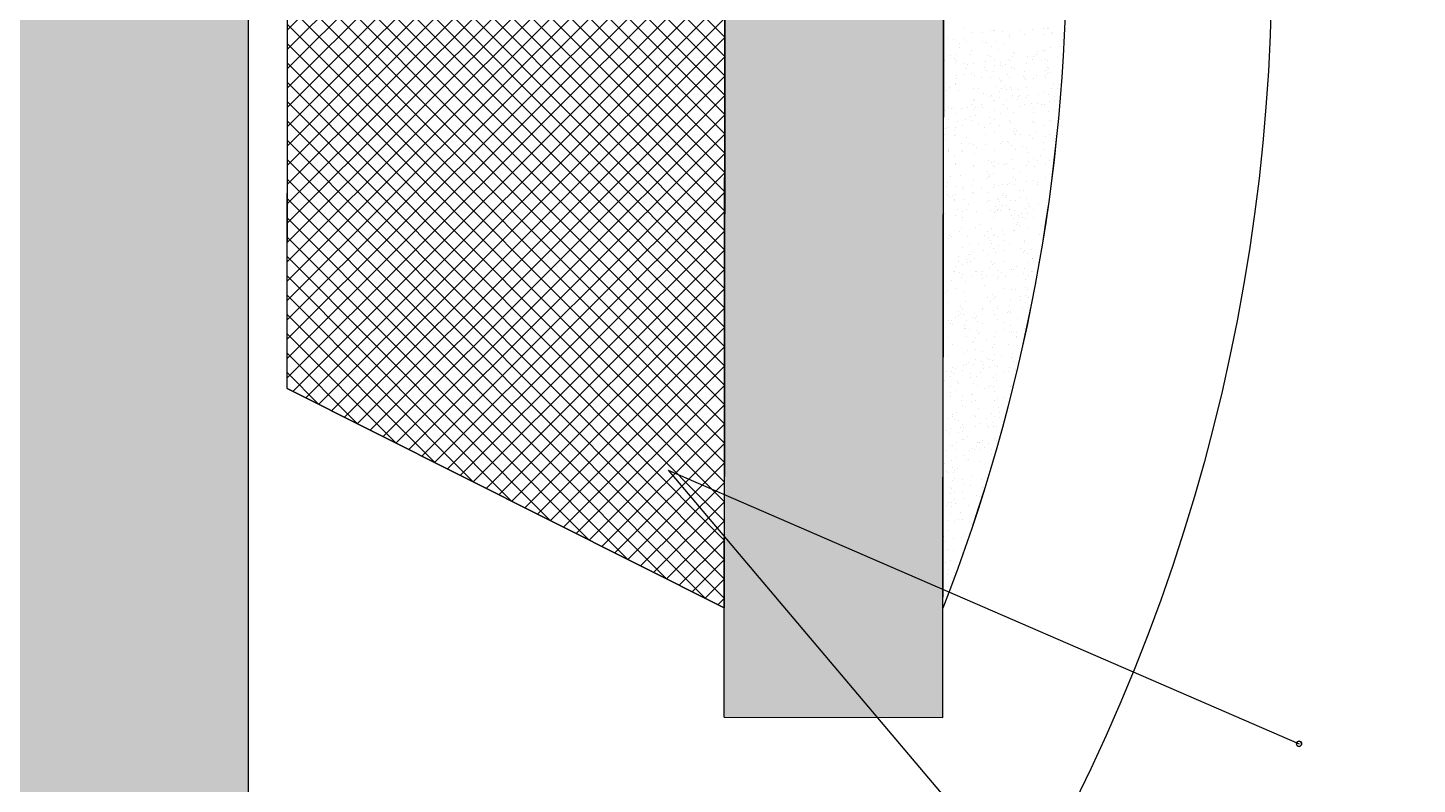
# Model space of a CAD drawing. Extents: x 22 to 319, y 2 to 547.
# Drawn here: x 168.12 to 192.24, y 388.86 to 401.98 of the extents above; entities that cross this region are included whole.
import ezdxf

# ---------------------------------------------------------------- set-up
doc = ezdxf.new("R2010")
doc.units = 0
doc.header["$MEASUREMENT"] = 0
doc.layers.get('0').update_dxf_attribs({"linetype": 'CONTINUOUS'})
doc.layers.add('FURN', color=138, linetype='CONTINUOUS')
doc.layers.add('FURNTIURE', color=7, linetype='CONTINUOUS')

# ---------------------------------------------------------------- blocks, each defined once
blk = doc.blocks.new("50'X96'-G59")
at = {"layer": 'FURNTIURE', "color": 7, "linetype": 'CONTINUOUS'}
for p, q in [((1345.785, 894.474), (1333.785, 882.474)), ((1345.973, 882.475), (1333.973, 894.474)), ((1334.315, 882.474), (1346.315, 894.474)), ((1334.504, 894.474), (1346.503, 882.475)), ((1346.846, 894.474), (1334.845, 882.474)), ((1347.033, 882.475), (1335.034, 894.474)), ((1335.376, 882.474), (1347.376, 894.474)), ((1335.564, 894.474), (1347.564, 882.475)), ((1347.906, 894.474), (1335.906, 882.474)), ((1348.094, 882.475), (1336.095, 894.474)), ((1336.436, 882.474), (1348.437, 894.474)), ((1336.625, 894.474), (1348.624, 882.475)), ((1348.967, 894.474), (1336.967, 882.474)), ((1349.155, 882.475), (1337.155, 894.474)), ((1337.497, 882.474), (1349.497, 894.474)), ((1337.686, 894.474), (1349.685, 882.475)), ((1350.028, 894.474), (1338.027, 882.474)), ((1350.215, 882.475), (1338.216, 894.474)), ((1338.558, 882.474), (1350.558, 894.474)), ((1338.746, 894.474), (1350.746, 882.475)), ((1351.088, 894.474), (1339.088, 882.474)), ((1351.276, 882.475), (1339.277, 894.474)), ((1339.618, 882.474), (1351.619, 894.474)), ((1339.807, 894.474), (1351.806, 882.475)), ((1352.149, 894.474), (1340.149, 882.474)), ((1352.337, 882.475), (1340.337, 894.474)), ((1340.679, 882.474), (1352.679, 894.474)), ((1340.868, 894.474), (1352.867, 882.475)), ((1353.21, 894.474), (1341.209, 882.474)), ((1353.397, 882.475), (1341.398, 894.474)), ((1341.74, 882.474), (1353.74, 894.474)), ((1341.928, 894.474), (1353.928, 882.475)), ((1354.27, 894.474), (1342.27, 882.474)), ((1354.458, 882.475), (1342.459, 894.474)), ((1342.8, 882.474), (1354.801, 894.474)), ((1342.989, 894.474), (1354.988, 882.475)), ((1355.331, 894.474), (1343.331, 882.474)), ((1355.519, 882.475), (1343.519, 894.474)), ((1343.861, 882.474), (1355.701, 894.314)), ((1344.05, 894.474), (1356.049, 882.475)), ((1356.579, 882.475), (1344.58, 894.474)), ((1345.11, 894.474), (1357.11, 882.475)), ((1357.64, 882.475), (1345.641, 894.474)), ((1346.171, 894.474), (1358.17, 882.475)), ((1358.701, 882.475), (1346.701, 894.474)), ((1347.232, 894.474), (1359.231, 882.475)), ((1359.761, 882.475), (1347.762, 894.474)), ((1348.292, 894.474), (1360.292, 882.475)), ((1360.822, 882.475), (1348.823, 894.474)), ((1349.353, 894.474), (1361.352, 882.475)), ((1361.361, 882.997), (1349.883, 894.474)), ((1350.414, 894.474), (1360.83, 884.057)), ((1360.3, 885.118), (1350.944, 894.474)), ((1351.474, 894.474), (1359.77, 886.179)), ((1359.239, 887.239), (1352.005, 894.474)), ((1352.535, 894.474), (1358.709, 888.3)), ((1358.178, 889.362), (1353.065, 894.474)), ((1353.596, 894.474), (1357.647, 890.422)), ((1357.117, 891.483), (1354.126, 894.474)), ((1354.656, 894.474), (1356.587, 892.544)), ((1356.056, 893.604), (1355.187, 894.474)), ((1355.878, 893.961), (1344.391, 882.474)), ((1344.922, 882.474), (1356.054, 893.606)), ((1356.231, 893.253), (1345.452, 882.474)), ((1345.982, 882.474), (1356.408, 892.9)), ((1356.585, 892.546), (1346.513, 882.474)), ((1347.043, 882.474), (1356.762, 892.193)), ((1356.939, 891.839), (1347.573, 882.474)), ((1348.104, 882.474), (1357.115, 891.485)), ((1357.292, 891.132), (1348.634, 882.474)), ((1349.164, 882.474), (1357.469, 890.779)), ((1357.645, 890.424), (1349.695, 882.474)), ((1350.225, 882.474), (1357.822, 890.071)), ((1357.999, 889.718), (1350.755, 882.474)), ((1351.285, 882.474), (1358.176, 889.364)), ((1358.353, 889.011), (1351.816, 882.474)), ((1352.346, 882.474), (1358.53, 888.657)), ((1358.706, 888.303), (1352.876, 882.474)), ((1353.407, 882.474), (1358.883, 887.95)), ((1359.06, 887.597), (1353.937, 882.474)), ((1354.467, 882.474), (1359.236, 887.242)), ((1359.413, 886.889), (1354.998, 882.474)), ((1355.528, 882.474), (1359.59, 886.536)), ((1359.767, 886.182), (1356.058, 882.474)), ((1356.589, 882.474), (1359.944, 885.829)), ((1360.121, 885.475), (1357.119, 882.474)), ((1357.649, 882.474), (1360.297, 885.121)), ((1360.474, 884.768), (1358.18, 882.474)), ((1358.71, 882.474), (1360.651, 884.415)), ((1360.827, 884.061), (1359.24, 882.474)), ((1359.771, 882.474), (1361.004, 883.707)), ((1361.181, 883.354), (1360.301, 882.474)), ((1360.831, 882.474), (1361.358, 883)), ((1361.535, 882.647), (1361.362, 882.474))]:
    blk.add_line(p, q, dxfattribs=at)
blk = doc.blocks.new("50'X96'-G60")
at = {"layer": 'FURNTIURE', "color": 3, "linetype": 'CONTINUOUS'}
for p, q in [((1346.457, 876.471), (1346.457, 876.471)), ((1347.98, 876.426), (1347.98, 876.426)), ((1348.209, 876.345), (1348.209, 876.345)), ((1348.442, 876.336), (1348.442, 876.336)), ((1348.628, 876.452), (1348.628, 876.452)), ((1349.104, 876.326), (1349.104, 876.326)), ((1349.952, 876.374), (1349.952, 876.374)), ((1350.289, 876.374), (1350.289, 876.374)), ((1350.798, 876.433), (1350.798, 876.433)), ((1352.968, 876.413), (1352.968, 876.413)), ((1353.724, 876.333), (1353.724, 876.333)), ((1353.978, 876.466), (1353.978, 876.466)), ((1355.139, 876.393), (1355.139, 876.393)), ((1357.309, 876.374), (1357.309, 876.374)), ((1359.479, 876.355), (1359.479, 876.355)), ((1359.787, 876.409), (1359.787, 876.409)), ((1359.839, 876.457), (1359.839, 876.457)), ((1360.697, 876.359), (1360.697, 876.359)), ((1361.021, 876.324), (1361.021, 876.324)), ((1345.74, 875.94), (1345.74, 875.94)), ((1345.988, 875.926), (1345.988, 875.926)), ((1346.032, 876.191), (1346.032, 876.191)), ((1346.452, 876.138), (1346.452, 876.138)), ((1346.7, 875.94), (1346.7, 875.94)), ((1347.004, 876.132), (1347.004, 876.132)), ((1347.422, 876.059), (1347.422, 876.059)), ((1348.38, 875.94), (1348.38, 875.94)), ((1348.435, 876.156), (1348.435, 876.156)), ((1348.629, 876.156), (1348.629, 876.156)), ((1349.1, 875.94), (1349.1, 875.94)), ((1349.238, 876.173), (1349.238, 876.173)), ((1349.778, 876.291), (1349.778, 876.291)), ((1350.06, 875.94), (1350.06, 875.94)), ((1350.416, 876.174), (1350.416, 876.174)), ((1350.748, 875.961), (1350.748, 875.961)), ((1351.74, 875.94), (1351.74, 875.94)), ((1351.968, 876.066), (1351.968, 876.066)), ((1352.21, 875.94), (1352.21, 875.94)), ((1352.398, 876.193), (1352.398, 876.193)), ((1352.46, 875.94), (1352.46, 875.94)), ((1352.564, 875.973), (1352.564, 875.973)), ((1352.626, 876.239), (1352.626, 876.239)), ((1353.42, 875.94), (1353.42, 875.94)), ((1353.492, 876.057), (1353.492, 876.057)), ((1353.541, 876), (1353.541, 876)), ((1353.599, 876.058), (1353.599, 876.058)), ((1353.804, 876.285), (1353.804, 876.285)), ((1354.38, 876.211), (1354.38, 876.211)), ((1355.1, 875.94), (1355.1, 875.94)), ((1355.188, 876.204), (1355.188, 876.204)), ((1355.264, 876.265), (1355.264, 876.265)), ((1355.404, 876.083), (1355.404, 876.083)), ((1355.47, 876.051), (1355.47, 876.051)), ((1355.55, 876.27), (1355.55, 876.27)), ((1355.709, 876.273), (1355.709, 876.273)), ((1355.82, 875.94), (1355.82, 875.94)), ((1356.363, 876.23), (1356.363, 876.23)), ((1356.468, 876.049), (1356.468, 876.049)), ((1356.67, 876.008), (1356.67, 876.008)), ((1356.7, 876.276), (1356.7, 876.276)), ((1356.78, 875.94), (1356.78, 875.94)), ((1356.808, 876.059), (1356.808, 876.059)), ((1356.842, 876.286), (1356.842, 876.286)), ((1357.165, 876.22), (1357.165, 876.22)), ((1357.913, 876.192), (1357.913, 876.192)), ((1358.08, 876.162), (1358.08, 876.162)), ((1358.196, 875.926), (1358.196, 875.926)), ((1358.327, 876.265), (1358.327, 876.265)), ((1358.344, 876.247), (1358.344, 876.247)), ((1358.46, 875.94), (1358.46, 875.94)), ((1358.836, 876.24), (1358.836, 876.24)), ((1359.18, 875.94), (1359.18, 875.94)), ((1360.039, 876.197), (1360.039, 876.197)), ((1360.14, 875.94), (1360.14, 875.94)), ((1360.326, 876.266), (1360.326, 876.266)), ((1346.722, 875.816), (1346.722, 875.816)), ((1346.996, 875.903), (1346.996, 875.903)), ((1347.014, 875.619), (1347.014, 875.619)), ((1347.686, 875.661), (1347.686, 875.661)), ((1347.692, 875.637), (1347.692, 875.637)), ((1348.705, 875.835), (1348.705, 875.835)), ((1348.868, 875.762), (1348.868, 875.762)), ((1348.914, 875.644), (1348.914, 875.644)), ((1349, 875.558), (1349, 875.558)), ((1349.154, 875.616), (1349.154, 875.616)), ((1349.486, 875.661), (1349.486, 875.661)), ((1349.52, 875.64), (1349.52, 875.64)), ((1349.855, 875.642), (1349.855, 875.642)), ((1350.252, 875.652), (1350.252, 875.652)), ((1350.54, 875.783), (1350.54, 875.783)), ((1350.686, 875.852), (1350.686, 875.852)), ((1351.615, 875.769), (1351.615, 875.769)), ((1351.915, 875.777), (1351.915, 875.777)), ((1352.026, 875.622), (1352.026, 875.622)), ((1352.53, 875.676), (1352.53, 875.676)), ((1352.668, 875.871), (1352.668, 875.871)), ((1353.214, 875.858), (1353.214, 875.858)), ((1353.554, 875.609), (1353.554, 875.609)), ((1353.872, 875.883), (1353.872, 875.883)), ((1353.966, 875.879), (1353.966, 875.879)), ((1353.975, 875.763), (1353.975, 875.763)), ((1354.159, 875.84), (1354.159, 875.84)), ((1354.196, 875.603), (1354.196, 875.603)), ((1354.337, 875.66), (1354.337, 875.66)), ((1354.516, 875.593), (1354.516, 875.593)), ((1354.65, 875.889), (1354.65, 875.889)), ((1355.96, 875.689), (1355.96, 875.689)), ((1356.082, 875.869), (1356.082, 875.869)), ((1356.35, 875.614), (1356.35, 875.614)), ((1356.367, 875.583), (1356.367, 875.583)), ((1356.633, 875.908), (1356.633, 875.908)), ((1356.923, 875.796), (1356.923, 875.796)), ((1357.309, 875.753), (1357.309, 875.753)), ((1357.558, 875.781), (1357.558, 875.781)), ((1357.561, 875.82), (1357.561, 875.82)), ((1357.992, 875.687), (1357.992, 875.687)), ((1358.537, 875.564), (1358.537, 875.564)), ((1358.614, 875.925), (1358.614, 875.925)), ((1359.236, 875.742), (1359.236, 875.742)), ((1359.295, 875.692), (1359.295, 875.692)), ((1346.099, 875.291), (1346.099, 875.291)), ((1346.782, 875.343), (1346.782, 875.343)), ((1346.882, 875.296), (1346.882, 875.296)), ((1347.063, 875.177), (1347.063, 875.177)), ((1347.361, 875.504), (1347.361, 875.504)), ((1347.511, 875.37), (1347.511, 875.37)), ((1349.655, 875.269), (1349.655, 875.269)), ((1350.214, 875.241), (1350.214, 875.241)), ((1350.437, 875.208), (1350.437, 875.208)), ((1351.093, 875.472), (1351.093, 875.472)), ((1351.531, 875.19), (1351.531, 875.19)), ((1351.64, 875.519), (1351.64, 875.519)), ((1351.913, 875.258), (1351.913, 875.258)), ((1352.271, 875.197), (1352.271, 875.197)), ((1352.771, 875.348), (1352.771, 875.348)), ((1353.807, 875.396), (1353.807, 875.396)), ((1354.102, 875.52), (1354.102, 875.52)), ((1354.289, 875.279), (1354.289, 875.279)), ((1354.936, 875.363), (1354.936, 875.363)), ((1355.013, 875.209), (1355.013, 875.209)), ((1356.612, 875.259), (1356.612, 875.259)), ((1356.654, 875.223), (1356.654, 875.223)), ((1357.077, 875.477), (1357.077, 875.477)), ((1358.092, 875.426), (1358.092, 875.426)), ((1358.285, 875.361), (1358.285, 875.361)), ((1346.217, 875.158), (1346.217, 875.158)), ((1346.307, 874.956), (1346.307, 874.956)), ((1346.657, 874.906), (1346.657, 874.906)), ((1346.78, 874.862), (1346.78, 874.862)), ((1347.321, 874.808), (1347.321, 874.808)), ((1347.455, 874.943), (1347.455, 874.943)), ((1347.701, 875.113), (1347.701, 875.113)), ((1347.712, 875.063), (1347.712, 875.063)), ((1348.218, 875.065), (1348.218, 875.065)), ((1348.835, 874.865), (1348.835, 874.865)), ((1349.073, 875.07), (1349.073, 875.07)), ((1349.437, 874.961), (1349.437, 874.961)), ((1350.291, 874.848), (1350.291, 874.848)), ((1350.46, 874.937), (1350.46, 874.937)), ((1350.6, 875.038), (1350.6, 875.038)), ((1350.686, 874.955), (1350.686, 874.955)), ((1350.69, 874.996), (1350.69, 874.996)), ((1350.705, 874.921), (1350.705, 874.921)), ((1351.263, 874.845), (1351.263, 874.845)), ((1351.382, 874.819), (1351.382, 874.819)), ((1351.419, 874.979), (1351.419, 874.979)), ((1351.881, 875.038), (1351.881, 875.038)), ((1352.199, 875.116), (1352.199, 875.116)), ((1352.356, 874.976), (1352.356, 874.976)), ((1352.586, 874.977), (1352.586, 874.977)), ((1353.132, 875.104), (1353.132, 875.104)), ((1353.401, 874.997), (1353.401, 874.997)), ((1353.448, 875.102), (1353.448, 875.102)), ((1353.779, 874.816), (1353.779, 874.816)), ((1354.47, 875.112), (1354.47, 875.112)), ((1355.146, 874.784), (1355.146, 874.784)), ((1355.216, 875.019), (1355.216, 875.019)), ((1355.383, 875.016), (1355.383, 875.016)), ((1355.69, 875.076), (1355.69, 875.076)), ((1355.86, 874.98), (1355.86, 874.98)), ((1356.275, 875.144), (1356.275, 875.144)), ((1357.262, 875.145), (1357.262, 875.145)), ((1345.906, 874.664), (1345.906, 874.664)), ((1346.376, 874.562), (1346.376, 874.562)), ((1346.576, 874.697), (1346.576, 874.697)), ((1346.61, 874.649), (1346.61, 874.649)), ((1346.984, 874.71), (1346.984, 874.71)), ((1347.074, 874.663), (1347.074, 874.663)), ((1347.33, 874.649), (1347.33, 874.649)), ((1347.393, 874.619), (1347.393, 874.619)), ((1347.574, 874.596), (1347.574, 874.596)), ((1347.914, 874.706), (1347.914, 874.706)), ((1348.016, 874.567), (1348.016, 874.567)), ((1348.29, 874.649), (1348.29, 874.649)), ((1348.459, 874.525), (1348.459, 874.525)), ((1348.545, 874.543), (1348.545, 874.543)), ((1348.825, 874.713), (1348.825, 874.713)), ((1348.848, 874.68), (1348.848, 874.68)), ((1349.304, 874.573), (1349.304, 874.573)), ((1349.97, 874.649), (1349.97, 874.649)), ((1350.369, 874.762), (1350.369, 874.762)), ((1350.69, 874.649), (1350.69, 874.649)), ((1350.716, 874.523), (1350.716, 874.523)), ((1350.905, 874.409), (1350.905, 874.409)), ((1351.038, 874.455), (1351.038, 874.455)), ((1351.11, 874.463), (1351.11, 874.463)), ((1351.65, 874.649), (1351.65, 874.649)), ((1352.343, 874.612), (1352.343, 874.612)), ((1352.886, 874.504), (1352.886, 874.504)), ((1353.33, 874.649), (1353.33, 874.649)), ((1353.454, 874.619), (1353.454, 874.619)), ((1353.688, 874.444), (1353.688, 874.444)), ((1354.05, 874.649), (1354.05, 874.649)), ((1354.185, 874.458), (1354.185, 874.458)), ((1354.649, 874.573), (1354.649, 874.573)), ((1354.91, 874.471), (1354.91, 874.471)), ((1355.01, 874.649), (1355.01, 874.649)), ((1355.057, 874.484), (1355.057, 874.484)), ((1355.111, 874.497), (1355.111, 874.497)), ((1355.55, 874.62), (1355.55, 874.62)), ((1345.771, 874.389), (1345.771, 874.389)), ((1345.876, 874.263), (1345.876, 874.263)), ((1346.48, 874.176), (1346.48, 874.176)), ((1346.893, 874.249), (1346.893, 874.249)), ((1347.802, 874.243), (1347.802, 874.243)), ((1348.647, 874.105), (1348.647, 874.105)), ((1349.135, 874.172), (1349.135, 874.172)), ((1349.468, 874.205), (1349.468, 874.205)), ((1350.17, 874.378), (1350.17, 874.378)), ((1350.378, 874.198), (1350.378, 874.198)), ((1350.796, 874.158), (1350.796, 874.158)), ((1351.531, 874.26), (1351.531, 874.26)), ((1351.594, 874.248), (1351.594, 874.248)), ((1351.76, 874.349), (1351.76, 874.349)), ((1351.793, 874.07), (1351.793, 874.07)), ((1351.877, 874.281), (1351.877, 874.281)), ((1352.133, 874.166), (1352.133, 874.166)), ((1352.502, 874.149), (1352.502, 874.149)), ((1352.883, 874.151), (1352.883, 874.151)), ((1353.055, 874.227), (1353.055, 874.227)), ((1353.229, 874.229), (1353.229, 874.229)), ((1354.589, 874.343), (1354.589, 874.343)), ((1345.879, 873.712), (1345.879, 873.712)), ((1346.33, 873.767), (1346.33, 873.767)), ((1346.593, 873.798), (1346.593, 873.798)), ((1347.476, 873.743), (1347.476, 873.743)), ((1347.787, 873.907), (1347.787, 873.907)), ((1348.03, 874.002), (1348.03, 874.002)), ((1348.394, 873.731), (1348.394, 873.731)), ((1348.538, 873.924), (1348.538, 873.924)), ((1348.677, 873.67), (1348.677, 873.67)), ((1349.211, 873.812), (1349.211, 873.812)), ((1349.462, 873.682), (1349.462, 873.682)), ((1349.52, 873.99), (1349.52, 873.99)), ((1349.803, 873.684), (1349.803, 873.684)), ((1349.958, 873.887), (1349.958, 873.887)), ((1349.999, 873.903), (1349.999, 873.903)), ((1350.693, 873.653), (1350.693, 873.653)), ((1352.128, 873.867), (1352.128, 873.867)), ((1345.847, 873.503), (1345.847, 873.503)), ((1346.258, 873.552), (1346.258, 873.552)), ((1346.52, 873.359), (1346.52, 873.359)), ((1346.943, 873.579), (1346.943, 873.579)), ((1346.966, 873.626), (1346.966, 873.626)), ((1347.245, 873.467), (1347.245, 873.467)), ((1347.381, 873.354), (1347.381, 873.354)), ((1347.576, 873.434), (1347.576, 873.434)), ((1348.2, 873.359), (1348.2, 873.359))]:
    blk.add_line(p, q, dxfattribs=at)
blk = doc.blocks.new("50'X96'-G61")
at = {"layer": 'FURNTIURE', "color": 1, "linetype": 'CONTINUOUS'}
for p, q in [((1346.457, 876.471), (1346.457, 876.471)), ((1347.98, 876.426), (1347.98, 876.426)), ((1348.209, 876.345), (1348.209, 876.345)), ((1348.442, 876.336), (1348.442, 876.336)), ((1348.628, 876.452), (1348.628, 876.452)), ((1349.104, 876.326), (1349.104, 876.326)), ((1349.952, 876.374), (1349.952, 876.374)), ((1350.289, 876.374), (1350.289, 876.374)), ((1350.798, 876.433), (1350.798, 876.433)), ((1352.968, 876.413), (1352.968, 876.413)), ((1353.724, 876.333), (1353.724, 876.333)), ((1353.978, 876.466), (1353.978, 876.466)), ((1355.139, 876.393), (1355.139, 876.393)), ((1357.309, 876.374), (1357.309, 876.374)), ((1359.479, 876.355), (1359.479, 876.355)), ((1359.787, 876.409), (1359.787, 876.409)), ((1359.839, 876.457), (1359.839, 876.457)), ((1360.697, 876.359), (1360.697, 876.359)), ((1361.021, 876.324), (1361.021, 876.324)), ((1345.74, 875.94), (1345.74, 875.94)), ((1345.988, 875.926), (1345.988, 875.926)), ((1346.032, 876.191), (1346.032, 876.191)), ((1346.452, 876.138), (1346.452, 876.138)), ((1346.7, 875.94), (1346.7, 875.94)), ((1347.004, 876.132), (1347.004, 876.132)), ((1347.422, 876.059), (1347.422, 876.059)), ((1348.38, 875.94), (1348.38, 875.94)), ((1348.435, 876.156), (1348.435, 876.156)), ((1348.629, 876.156), (1348.629, 876.156)), ((1349.1, 875.94), (1349.1, 875.94)), ((1349.238, 876.173), (1349.238, 876.173)), ((1349.778, 876.291), (1349.778, 876.291)), ((1350.06, 875.94), (1350.06, 875.94)), ((1350.416, 876.174), (1350.416, 876.174)), ((1350.748, 875.961), (1350.748, 875.961)), ((1351.74, 875.94), (1351.74, 875.94)), ((1351.968, 876.066), (1351.968, 876.066)), ((1352.21, 875.94), (1352.21, 875.94)), ((1352.398, 876.193), (1352.398, 876.193)), ((1352.46, 875.94), (1352.46, 875.94)), ((1352.564, 875.973), (1352.564, 875.973)), ((1352.626, 876.239), (1352.626, 876.239)), ((1353.42, 875.94), (1353.42, 875.94)), ((1353.492, 876.057), (1353.492, 876.057)), ((1353.541, 876), (1353.541, 876)), ((1353.599, 876.058), (1353.599, 876.058)), ((1353.804, 876.285), (1353.804, 876.285)), ((1354.38, 876.211), (1354.38, 876.211)), ((1355.1, 875.94), (1355.1, 875.94)), ((1355.188, 876.204), (1355.188, 876.204)), ((1355.264, 876.265), (1355.264, 876.265)), ((1355.404, 876.083), (1355.404, 876.083)), ((1355.47, 876.051), (1355.47, 876.051)), ((1355.55, 876.27), (1355.55, 876.27)), ((1355.709, 876.273), (1355.709, 876.273)), ((1355.82, 875.94), (1355.82, 875.94)), ((1356.363, 876.23), (1356.363, 876.23)), ((1356.468, 876.049), (1356.468, 876.049)), ((1356.67, 876.008), (1356.67, 876.008)), ((1356.7, 876.276), (1356.7, 876.276)), ((1356.78, 875.94), (1356.78, 875.94)), ((1356.808, 876.059), (1356.808, 876.059)), ((1356.842, 876.286), (1356.842, 876.286)), ((1357.165, 876.22), (1357.165, 876.22)), ((1357.913, 876.192), (1357.913, 876.192)), ((1358.08, 876.162), (1358.08, 876.162)), ((1358.196, 875.926), (1358.196, 875.926)), ((1358.327, 876.265), (1358.327, 876.265)), ((1358.344, 876.247), (1358.344, 876.247)), ((1358.46, 875.94), (1358.46, 875.94)), ((1358.836, 876.24), (1358.836, 876.24)), ((1359.18, 875.94), (1359.18, 875.94)), ((1360.039, 876.197), (1360.039, 876.197)), ((1360.14, 875.94), (1360.14, 875.94)), ((1360.326, 876.266), (1360.326, 876.266)), ((1346.722, 875.816), (1346.722, 875.816)), ((1346.996, 875.903), (1346.996, 875.903)), ((1347.014, 875.619), (1347.014, 875.619)), ((1347.686, 875.661), (1347.686, 875.661)), ((1347.692, 875.637), (1347.692, 875.637)), ((1348.705, 875.835), (1348.705, 875.835)), ((1348.868, 875.762), (1348.868, 875.762)), ((1348.914, 875.644), (1348.914, 875.644)), ((1349, 875.558), (1349, 875.558)), ((1349.154, 875.616), (1349.154, 875.616)), ((1349.486, 875.661), (1349.486, 875.661)), ((1349.52, 875.64), (1349.52, 875.64)), ((1349.855, 875.642), (1349.855, 875.642)), ((1350.252, 875.652), (1350.252, 875.652)), ((1350.54, 875.783), (1350.54, 875.783)), ((1350.686, 875.852), (1350.686, 875.852)), ((1351.615, 875.769), (1351.615, 875.769)), ((1351.915, 875.777), (1351.915, 875.777)), ((1352.026, 875.622), (1352.026, 875.622)), ((1352.53, 875.676), (1352.53, 875.676)), ((1352.668, 875.871), (1352.668, 875.871)), ((1353.214, 875.858), (1353.214, 875.858)), ((1353.554, 875.609), (1353.554, 875.609)), ((1353.872, 875.883), (1353.872, 875.883)), ((1353.966, 875.879), (1353.966, 875.879)), ((1353.975, 875.763), (1353.975, 875.763)), ((1354.159, 875.84), (1354.159, 875.84)), ((1354.196, 875.603), (1354.196, 875.603)), ((1354.337, 875.66), (1354.337, 875.66)), ((1354.516, 875.593), (1354.516, 875.593)), ((1354.65, 875.889), (1354.65, 875.889)), ((1355.96, 875.689), (1355.96, 875.689)), ((1356.082, 875.869), (1356.082, 875.869)), ((1356.35, 875.614), (1356.35, 875.614)), ((1356.367, 875.583), (1356.367, 875.583)), ((1356.633, 875.908), (1356.633, 875.908)), ((1356.923, 875.796), (1356.923, 875.796)), ((1357.309, 875.753), (1357.309, 875.753)), ((1357.558, 875.781), (1357.558, 875.781)), ((1357.561, 875.82), (1357.561, 875.82)), ((1357.992, 875.687), (1357.992, 875.687)), ((1358.537, 875.564), (1358.537, 875.564)), ((1358.614, 875.925), (1358.614, 875.925)), ((1359.236, 875.742), (1359.236, 875.742)), ((1359.295, 875.692), (1359.295, 875.692)), ((1346.099, 875.291), (1346.099, 875.291)), ((1346.782, 875.343), (1346.782, 875.343)), ((1346.882, 875.296), (1346.882, 875.296)), ((1347.063, 875.177), (1347.063, 875.177)), ((1347.361, 875.504), (1347.361, 875.504)), ((1347.511, 875.37), (1347.511, 875.37)), ((1349.655, 875.269), (1349.655, 875.269)), ((1350.214, 875.241), (1350.214, 875.241)), ((1350.437, 875.208), (1350.437, 875.208)), ((1351.093, 875.472), (1351.093, 875.472)), ((1351.531, 875.19), (1351.531, 875.19)), ((1351.64, 875.519), (1351.64, 875.519)), ((1351.913, 875.258), (1351.913, 875.258)), ((1352.271, 875.197), (1352.271, 875.197)), ((1352.771, 875.348), (1352.771, 875.348)), ((1353.807, 875.396), (1353.807, 875.396)), ((1354.102, 875.52), (1354.102, 875.52)), ((1354.289, 875.279), (1354.289, 875.279)), ((1354.936, 875.363), (1354.936, 875.363)), ((1355.013, 875.209), (1355.013, 875.209)), ((1356.612, 875.259), (1356.612, 875.259)), ((1356.654, 875.223), (1356.654, 875.223)), ((1357.077, 875.477), (1357.077, 875.477)), ((1358.092, 875.426), (1358.092, 875.426)), ((1358.285, 875.361), (1358.285, 875.361)), ((1346.217, 875.158), (1346.217, 875.158)), ((1346.307, 874.956), (1346.307, 874.956)), ((1346.657, 874.906), (1346.657, 874.906)), ((1346.78, 874.862), (1346.78, 874.862)), ((1347.321, 874.808), (1347.321, 874.808)), ((1347.455, 874.943), (1347.455, 874.943)), ((1347.701, 875.113), (1347.701, 875.113)), ((1347.712, 875.063), (1347.712, 875.063)), ((1348.218, 875.065), (1348.218, 875.065)), ((1348.835, 874.865), (1348.835, 874.865)), ((1349.073, 875.07), (1349.073, 875.07)), ((1349.437, 874.961), (1349.437, 874.961)), ((1350.291, 874.848), (1350.291, 874.848)), ((1350.46, 874.937), (1350.46, 874.937)), ((1350.6, 875.038), (1350.6, 875.038)), ((1350.686, 874.955), (1350.686, 874.955)), ((1350.69, 874.996), (1350.69, 874.996)), ((1350.705, 874.921), (1350.705, 874.921)), ((1351.263, 874.845), (1351.263, 874.845)), ((1351.382, 874.819), (1351.382, 874.819)), ((1351.419, 874.979), (1351.419, 874.979)), ((1351.881, 875.038), (1351.881, 875.038)), ((1352.199, 875.116), (1352.199, 875.116)), ((1352.356, 874.976), (1352.356, 874.976)), ((1352.586, 874.977), (1352.586, 874.977)), ((1353.132, 875.104), (1353.132, 875.104)), ((1353.401, 874.997), (1353.401, 874.997)), ((1353.448, 875.102), (1353.448, 875.102)), ((1353.779, 874.816), (1353.779, 874.816)), ((1354.47, 875.112), (1354.47, 875.112)), ((1355.146, 874.784), (1355.146, 874.784)), ((1355.216, 875.019), (1355.216, 875.019)), ((1355.383, 875.016), (1355.383, 875.016)), ((1355.69, 875.076), (1355.69, 875.076)), ((1355.86, 874.98), (1355.86, 874.98)), ((1356.275, 875.144), (1356.275, 875.144)), ((1357.262, 875.145), (1357.262, 875.145)), ((1345.906, 874.664), (1345.906, 874.664)), ((1346.376, 874.562), (1346.376, 874.562)), ((1346.576, 874.697), (1346.576, 874.697)), ((1346.61, 874.649), (1346.61, 874.649)), ((1346.984, 874.71), (1346.984, 874.71)), ((1347.074, 874.663), (1347.074, 874.663)), ((1347.33, 874.649), (1347.33, 874.649)), ((1347.393, 874.619), (1347.393, 874.619)), ((1347.574, 874.596), (1347.574, 874.596)), ((1347.914, 874.706), (1347.914, 874.706)), ((1348.016, 874.567), (1348.016, 874.567)), ((1348.29, 874.649), (1348.29, 874.649)), ((1348.459, 874.525), (1348.459, 874.525)), ((1348.545, 874.543), (1348.545, 874.543)), ((1348.825, 874.713), (1348.825, 874.713)), ((1348.848, 874.68), (1348.848, 874.68)), ((1349.304, 874.573), (1349.304, 874.573)), ((1349.97, 874.649), (1349.97, 874.649)), ((1350.369, 874.762), (1350.369, 874.762)), ((1350.69, 874.649), (1350.69, 874.649)), ((1350.716, 874.523), (1350.716, 874.523)), ((1350.905, 874.409), (1350.905, 874.409)), ((1351.038, 874.455), (1351.038, 874.455)), ((1351.11, 874.463), (1351.11, 874.463)), ((1351.65, 874.649), (1351.65, 874.649)), ((1352.343, 874.612), (1352.343, 874.612)), ((1352.886, 874.504), (1352.886, 874.504)), ((1353.33, 874.649), (1353.33, 874.649)), ((1353.454, 874.619), (1353.454, 874.619)), ((1353.688, 874.444), (1353.688, 874.444)), ((1354.05, 874.649), (1354.05, 874.649)), ((1354.185, 874.458), (1354.185, 874.458)), ((1354.649, 874.573), (1354.649, 874.573)), ((1354.91, 874.471), (1354.91, 874.471)), ((1355.01, 874.649), (1355.01, 874.649)), ((1355.057, 874.484), (1355.057, 874.484)), ((1355.111, 874.497), (1355.111, 874.497)), ((1355.55, 874.62), (1355.55, 874.62)), ((1345.771, 874.389), (1345.771, 874.389)), ((1345.876, 874.263), (1345.876, 874.263)), ((1346.48, 874.176), (1346.48, 874.176)), ((1346.893, 874.249), (1346.893, 874.249)), ((1347.802, 874.243), (1347.802, 874.243)), ((1348.647, 874.105), (1348.647, 874.105)), ((1349.135, 874.172), (1349.135, 874.172)), ((1349.468, 874.205), (1349.468, 874.205)), ((1350.17, 874.378), (1350.17, 874.378)), ((1350.378, 874.198), (1350.378, 874.198)), ((1350.796, 874.158), (1350.796, 874.158)), ((1351.531, 874.26), (1351.531, 874.26)), ((1351.594, 874.248), (1351.594, 874.248)), ((1351.76, 874.349), (1351.76, 874.349)), ((1351.793, 874.07), (1351.793, 874.07)), ((1351.877, 874.281), (1351.877, 874.281)), ((1352.133, 874.166), (1352.133, 874.166)), ((1352.502, 874.149), (1352.502, 874.149)), ((1352.883, 874.151), (1352.883, 874.151)), ((1353.055, 874.227), (1353.055, 874.227)), ((1353.229, 874.229), (1353.229, 874.229)), ((1354.589, 874.343), (1354.589, 874.343)), ((1345.879, 873.712), (1345.879, 873.712)), ((1346.33, 873.767), (1346.33, 873.767)), ((1346.593, 873.798), (1346.593, 873.798)), ((1347.476, 873.743), (1347.476, 873.743)), ((1347.787, 873.907), (1347.787, 873.907)), ((1348.03, 874.002), (1348.03, 874.002)), ((1348.394, 873.731), (1348.394, 873.731)), ((1348.538, 873.924), (1348.538, 873.924)), ((1348.677, 873.67), (1348.677, 873.67)), ((1349.211, 873.812), (1349.211, 873.812)), ((1349.462, 873.682), (1349.462, 873.682)), ((1349.52, 873.99), (1349.52, 873.99)), ((1349.803, 873.684), (1349.803, 873.684)), ((1349.958, 873.887), (1349.958, 873.887)), ((1349.999, 873.903), (1349.999, 873.903)), ((1350.693, 873.653), (1350.693, 873.653)), ((1352.128, 873.867), (1352.128, 873.867)), ((1345.847, 873.503), (1345.847, 873.503)), ((1346.258, 873.552), (1346.258, 873.552)), ((1346.52, 873.359), (1346.52, 873.359)), ((1346.943, 873.579), (1346.943, 873.579)), ((1346.966, 873.626), (1346.966, 873.626)), ((1347.245, 873.467), (1347.245, 873.467)), ((1347.381, 873.354), (1347.381, 873.354)), ((1347.576, 873.434), (1347.576, 873.434)), ((1348.2, 873.359), (1348.2, 873.359))]:
    blk.add_line(p, q, dxfattribs=at)
blk = doc.blocks.new("50'X96'-G62")
at = {"layer": 'FURNTIURE', "color": 3, "linetype": 'CONTINUOUS'}
for p, q in [((1345.996, 876.372), (1345.996, 876.372)), ((1346.599, 876.448), (1346.599, 876.448)), ((1347.092, 876.473), (1347.092, 876.473)), ((1347.427, 876.38), (1347.427, 876.38)), ((1347.897, 876.341), (1347.897, 876.341)), ((1348.469, 876.425), (1348.469, 876.425)), ((1348.783, 876.414), (1348.783, 876.414)), ((1349.051, 876.325), (1349.051, 876.325)), ((1349.083, 876.329), (1349.083, 876.329)), ((1350.055, 876.382), (1350.055, 876.382)), ((1351.394, 876.318), (1351.394, 876.318)), ((1351.473, 876.321), (1351.473, 876.321)), ((1352.909, 876.355), (1352.909, 876.355)), ((1353.232, 876.368), (1353.232, 876.368)), ((1356.762, 876.376), (1356.762, 876.376)), ((1357.661, 876.441), (1357.661, 876.441)), ((1357.877, 876.382), (1357.877, 876.382)), ((1357.914, 876.337), (1357.914, 876.337)), ((1358.719, 876.318), (1358.719, 876.318)), ((1358.817, 876.391), (1358.817, 876.391)), ((1359.671, 876.45), (1359.671, 876.45)), ((1360.011, 876.314), (1360.011, 876.314)), ((1360.033, 876.374), (1360.033, 876.374)), ((1360.38, 876.407), (1360.38, 876.407)), ((1360.561, 876.313), (1360.561, 876.313)), ((1346.247, 876.05), (1346.247, 876.05)), ((1346.457, 876.288), (1346.457, 876.288)), ((1346.56, 876.167), (1346.56, 876.167)), ((1346.592, 876.111), (1346.592, 876.111)), ((1346.65, 876.15), (1346.65, 876.15)), ((1347.108, 876.112), (1347.108, 876.112)), ((1347.234, 876.15), (1347.234, 876.15)), ((1347.25, 876.15), (1347.25, 876.15)), ((1347.885, 876.197), (1347.885, 876.197)), ((1348.05, 876.15), (1348.05, 876.15)), ((1348.282, 876.1), (1348.282, 876.1)), ((1348.67, 876.181), (1348.67, 876.181)), ((1348.871, 875.967), (1348.871, 875.967)), ((1349.077, 875.982), (1349.077, 875.982)), ((1349.438, 876.14), (1349.438, 876.14)), ((1349.45, 876.15), (1349.45, 876.15)), ((1350.05, 876.15), (1350.05, 876.15)), ((1350.276, 876.152), (1350.276, 876.152)), ((1350.296, 876.237), (1350.296, 876.237)), ((1350.439, 876.182), (1350.439, 876.182)), ((1350.678, 876.08), (1350.678, 876.08)), ((1350.85, 876.15), (1350.85, 876.15)), ((1351, 875.955), (1351, 875.955)), ((1351.22, 875.984), (1351.22, 875.984)), ((1351.298, 876.037), (1351.298, 876.037)), ((1351.417, 876.238), (1351.417, 876.238)), ((1352.121, 876.049), (1352.121, 876.049)), ((1352.25, 876.15), (1352.25, 876.15)), ((1352.401, 876.175), (1352.401, 876.175)), ((1352.412, 876.043), (1352.412, 876.043)), ((1352.85, 876.15), (1352.85, 876.15)), ((1353.333, 875.99), (1353.333, 875.99)), ((1353.57, 875.932), (1353.57, 875.932)), ((1353.65, 876.15), (1353.65, 876.15)), ((1353.743, 876.236), (1353.743, 876.236)), ((1353.835, 876.213), (1353.835, 876.213)), ((1355.029, 876.222), (1355.029, 876.222)), ((1355.05, 876.15), (1355.05, 876.15)), ((1355.136, 876.253), (1355.136, 876.253)), ((1355.65, 876.15), (1355.65, 876.15)), ((1355.814, 876.261), (1355.814, 876.261)), ((1355.923, 875.958), (1355.923, 875.958)), ((1356.077, 875.941), (1356.077, 875.941)), ((1356.27, 876.121), (1356.27, 876.121)), ((1356.45, 876.15), (1356.45, 876.15)), ((1356.597, 875.946), (1356.597, 875.946)), ((1357.165, 876.281), (1357.165, 876.281)), ((1357.275, 876.111), (1357.275, 876.111)), ((1357.487, 876.104), (1357.487, 876.104)), ((1357.572, 876.25), (1357.572, 876.25)), ((1357.783, 876.073), (1357.783, 876.073)), ((1357.85, 876.15), (1357.85, 876.15)), ((1358.124, 876.215), (1358.124, 876.215)), ((1358.45, 876.15), (1358.45, 876.15)), ((1358.468, 876.276), (1358.468, 876.276)), ((1358.472, 876.28), (1358.472, 876.28)), ((1358.636, 876.148), (1358.636, 876.148)), ((1358.724, 876.238), (1358.724, 876.238)), ((1358.994, 876.008), (1358.994, 876.008)), ((1359.034, 876.271), (1359.034, 876.271)), ((1359.178, 876.053), (1359.178, 876.053)), ((1359.25, 876.15), (1359.25, 876.15)), ((1359.683, 875.967), (1359.683, 875.967)), ((1359.717, 876.186), (1359.717, 876.186)), ((1360.65, 876.15), (1360.65, 876.15)), ((1360.776, 876.225), (1360.776, 876.225)), ((1345.834, 875.697), (1345.834, 875.697)), ((1346.073, 875.847), (1346.073, 875.847)), ((1346.325, 875.697), (1346.325, 875.697)), ((1346.426, 875.723), (1346.426, 875.723)), ((1346.682, 875.643), (1346.682, 875.643)), ((1346.83, 875.855), (1346.83, 875.855)), ((1346.949, 875.704), (1346.949, 875.704)), ((1347.376, 875.65), (1347.376, 875.65)), ((1347.823, 875.7), (1347.823, 875.7)), ((1347.88, 875.812), (1347.88, 875.812)), ((1347.946, 875.663), (1347.946, 875.663)), ((1348.107, 875.593), (1348.107, 875.593)), ((1348.147, 875.742), (1348.147, 875.742)), ((1348.222, 875.872), (1348.222, 875.872)), ((1348.236, 875.705), (1348.236, 875.705)), ((1350.044, 875.689), (1350.044, 875.689)), ((1350.108, 875.912), (1350.108, 875.912)), ((1350.223, 875.666), (1350.223, 875.666)), ((1350.415, 875.896), (1350.415, 875.896)), ((1350.747, 875.568), (1350.747, 875.568)), ((1351.178, 875.58), (1351.178, 875.58)), ((1351.429, 875.816), (1351.429, 875.816)), ((1351.853, 875.673), (1351.853, 875.673)), ((1351.933, 875.724), (1351.933, 875.724)), ((1352.071, 875.845), (1352.071, 875.845)), ((1352.128, 875.73), (1352.128, 875.73)), ((1352.156, 875.819), (1352.156, 875.819)), ((1352.378, 875.582), (1352.378, 875.582)), ((1352.395, 875.563), (1352.395, 875.563)), ((1353.624, 875.555), (1353.624, 875.555)), ((1353.661, 875.657), (1353.661, 875.657)), ((1353.681, 875.602), (1353.681, 875.602)), ((1353.724, 875.85), (1353.724, 875.85)), ((1353.946, 875.861), (1353.946, 875.861)), ((1354.296, 875.64), (1354.296, 875.64)), ((1354.55, 875.801), (1354.55, 875.801)), ((1354.814, 875.587), (1354.814, 875.587)), ((1354.88, 875.771), (1354.88, 875.771)), ((1354.941, 875.833), (1354.941, 875.833)), ((1354.948, 875.655), (1354.948, 875.655)), ((1354.975, 875.916), (1354.975, 875.916)), ((1355.186, 875.739), (1355.186, 875.739)), ((1355.257, 875.564), (1355.257, 875.564)), ((1355.292, 875.716), (1355.292, 875.716)), ((1355.47, 875.641), (1355.47, 875.641)), ((1355.751, 875.7), (1355.751, 875.7)), ((1355.772, 875.673), (1355.772, 875.673)), ((1355.929, 875.593), (1355.929, 875.593)), ((1356.651, 875.581), (1356.651, 875.581)), ((1356.996, 875.914), (1356.996, 875.914)), ((1357.244, 875.699), (1357.244, 875.699)), ((1357.278, 875.625), (1357.278, 875.625)), ((1357.426, 875.925), (1357.426, 875.925)), ((1358.801, 875.778), (1358.801, 875.778)), ((1359.086, 875.609), (1359.086, 875.609)), ((1345.794, 875.192), (1345.794, 875.192)), ((1346.093, 875.415), (1346.093, 875.415)), ((1346.479, 875.25), (1346.479, 875.25)), ((1346.507, 875.188), (1346.507, 875.188)), ((1346.635, 875.32), (1346.635, 875.32)), ((1347.604, 875.175), (1347.604, 875.175)), ((1348.159, 875.203), (1348.159, 875.203)), ((1348.334, 875.502), (1348.334, 875.502)), ((1348.344, 875.182), (1348.344, 875.182)), ((1348.429, 875.35), (1348.429, 875.35)), ((1348.632, 875.309), (1348.632, 875.309)), ((1348.909, 875.312), (1348.909, 875.312)), ((1349.35, 875.248), (1349.35, 875.248)), ((1349.737, 875.201), (1349.737, 875.201)), ((1349.738, 875.2), (1349.738, 875.2)), ((1349.781, 875.249), (1349.781, 875.249)), ((1349.811, 875.219), (1349.811, 875.219)), ((1349.849, 875.292), (1349.849, 875.292)), ((1350.115, 875.434), (1350.115, 875.434)), ((1350.465, 875.254), (1350.465, 875.254)), ((1350.725, 875.175), (1350.725, 875.175)), ((1351.286, 875.263), (1351.286, 875.263)), ((1351.462, 875.233), (1351.462, 875.233)), ((1351.825, 875.382), (1351.825, 875.382)), ((1352.401, 875.4), (1352.401, 875.4)), ((1352.484, 875.432), (1352.484, 875.432)), ((1352.514, 875.283), (1352.514, 875.283)), ((1352.589, 875.406), (1352.589, 875.406)), ((1353.114, 875.249), (1353.114, 875.249)), ((1353.211, 875.182), (1353.211, 875.182)), ((1353.404, 875.412), (1353.404, 875.412)), ((1353.421, 875.386), (1353.421, 875.386)), ((1353.758, 875.536), (1353.758, 875.536)), ((1354.051, 875.485), (1354.051, 875.485)), ((1354.593, 875.39), (1354.593, 875.39)), ((1354.765, 875.264), (1354.765, 875.264)), ((1354.86, 875.434), (1354.86, 875.434)), ((1355.059, 875.361), (1355.059, 875.361)), ((1355.156, 875.451), (1355.156, 875.451)), ((1355.529, 875.225), (1355.529, 875.225)), ((1355.585, 875.348), (1355.585, 875.348)), ((1356.417, 875.28), (1356.417, 875.28)), ((1356.563, 875.451), (1356.563, 875.451)), ((1357.087, 875.483), (1357.087, 875.483)), ((1357.119, 875.224), (1357.119, 875.224)), ((1357.214, 875.352), (1357.214, 875.352)), ((1357.259, 875.46), (1357.259, 875.46)), ((1357.597, 875.485), (1357.597, 875.485)), ((1358.068, 875.294), (1358.068, 875.294)), ((1358.18, 875.298), (1358.18, 875.298)), ((1358.316, 875.394), (1358.316, 875.394)), ((1358.551, 875.481), (1358.551, 875.481)), ((1345.775, 875.076), (1345.775, 875.076)), ((1345.782, 875.119), (1345.782, 875.119)), ((1345.813, 874.868), (1345.813, 874.868)), ((1346.086, 875.039), (1346.086, 875.039)), ((1346.159, 874.804), (1346.159, 874.804)), ((1346.575, 875.076), (1346.575, 875.076)), ((1346.732, 874.92), (1346.732, 874.92)), ((1346.741, 875.074), (1346.741, 875.074)), ((1347.184, 874.915), (1347.184, 874.915)), ((1347.303, 875.022), (1347.303, 875.022)), ((1347.376, 874.875), (1347.376, 874.875)), ((1347.571, 875.155), (1347.571, 875.155)), ((1347.607, 874.931), (1347.607, 874.931)), ((1347.813, 874.816), (1347.813, 874.816)), ((1347.975, 875.076), (1347.975, 875.076)), ((1348.384, 874.935), (1348.384, 874.935)), ((1348.575, 875.076), (1348.575, 875.076)), ((1348.891, 874.923), (1348.891, 874.923)), ((1349.375, 875.076), (1349.375, 875.076)), ((1349.412, 875.159), (1349.412, 875.159)), ((1349.466, 874.82), (1349.466, 874.82)), ((1349.473, 875.107), (1349.473, 875.107)), ((1349.992, 875.072), (1349.992, 875.072)), ((1350.036, 874.951), (1350.036, 874.951)), ((1350.089, 875.093), (1350.089, 875.093)), ((1350.245, 874.826), (1350.245, 874.826)), ((1350.377, 874.98), (1350.377, 874.98)), ((1350.591, 874.843), (1350.591, 874.843)), ((1350.775, 875.076), (1350.775, 875.076)), ((1351.221, 875.143), (1351.221, 875.143)), ((1351.375, 875.076), (1351.375, 875.076)), ((1351.623, 875.144), (1351.623, 875.144)), ((1351.687, 874.965), (1351.687, 874.965)), ((1351.772, 875.095), (1351.772, 875.095)), ((1352.116, 875.156), (1352.116, 875.156)), ((1352.121, 874.811), (1352.121, 874.811)), ((1352.175, 875.076), (1352.175, 875.076)), ((1352.539, 874.969), (1352.539, 874.969)), ((1352.865, 874.798), (1352.865, 874.798)), ((1353.029, 875.127), (1353.029, 875.127)), ((1353.339, 874.981), (1353.339, 874.981)), ((1353.575, 875.076), (1353.575, 875.076)), ((1353.981, 874.805), (1353.981, 874.805)), ((1354.075, 875.025), (1354.075, 875.025)), ((1354.175, 875.076), (1354.175, 875.076)), ((1354.385, 875.07), (1354.385, 875.07)), ((1354.667, 875.081), (1354.667, 875.081)), ((1354.724, 874.885), (1354.724, 874.885)), ((1354.838, 875.11), (1354.838, 875.11)), ((1354.975, 875.076), (1354.975, 875.076)), ((1354.99, 874.996), (1354.99, 874.996)), ((1355.553, 875.084), (1355.553, 875.084)), ((1355.854, 874.793), (1355.854, 874.793)), ((1355.921, 875.055), (1355.921, 875.055)), ((1356.105, 874.968), (1356.105, 874.968)), ((1356.246, 874.93), (1356.246, 874.93)), ((1356.375, 875.076), (1356.375, 875.076)), ((1356.392, 874.928), (1356.392, 874.928)), ((1356.642, 875.011), (1356.642, 875.011)), ((1356.646, 875.094), (1356.646, 875.094)), ((1356.773, 874.892), (1356.773, 874.892)), ((1356.975, 875.076), (1356.975, 875.076)), ((1357.41, 875.16), (1357.41, 875.16)), ((1346.419, 874.518), (1346.419, 874.518)), ((1346.495, 874.584), (1346.495, 874.584)), ((1346.796, 874.615), (1346.796, 874.615)), ((1346.819, 874.516), (1346.819, 874.516)), ((1347.395, 874.738), (1347.395, 874.738)), ((1347.402, 874.459), (1347.402, 874.459)), ((1347.576, 874.414), (1347.576, 874.414)), ((1347.62, 874.586), (1347.62, 874.586)), ((1347.694, 874.754), (1347.694, 874.754)), ((1348.257, 874.662), (1348.257, 874.662)), ((1348.517, 874.466), (1348.517, 874.466)), ((1348.596, 874.535), (1348.596, 874.535)), ((1348.627, 874.5), (1348.627, 874.5)), ((1348.94, 874.596), (1348.94, 874.596)), ((1349.051, 874.5), (1349.051, 874.5)), ((1349.433, 874.743), (1349.433, 874.743)), ((1349.467, 874.766), (1349.467, 874.766)), ((1349.575, 874.54), (1349.575, 874.54)), ((1349.815, 874.55), (1349.815, 874.55)), ((1349.859, 874.51), (1349.859, 874.51)), ((1350.008, 874.725), (1350.008, 874.725)), ((1350.435, 874.484), (1350.435, 874.484)), ((1350.859, 874.602), (1350.859, 874.602)), ((1350.944, 874.56), (1350.944, 874.56)), ((1351.252, 874.527), (1351.252, 874.527)), ((1351.258, 874.555), (1351.258, 874.555)), ((1352.244, 874.468), (1352.244, 874.468)), ((1352.328, 874.546), (1352.328, 874.546)), ((1352.344, 874.672), (1352.344, 874.672)), ((1353.146, 874.619), (1353.146, 874.619)), ((1353.508, 874.634), (1353.508, 874.634)), ((1353.525, 874.716), (1353.525, 874.716)), ((1354.03, 874.611), (1354.03, 874.611)), ((1354.052, 874.452), (1354.052, 874.452)), ((1354.073, 874.545), (1354.073, 874.545)), ((1354.428, 874.424), (1354.428, 874.424)), ((1355.139, 874.694), (1355.139, 874.694)), ((1345.764, 874.036), (1345.764, 874.036)), ((1346.566, 874.046), (1346.566, 874.046)), ((1347.029, 874.27), (1347.029, 874.27)), ((1347.069, 874.266), (1347.069, 874.266)), ((1347.116, 874.23), (1347.116, 874.23)), ((1347.343, 874.192), (1347.343, 874.192)), ((1348.734, 874.037), (1348.734, 874.037)), ((1348.972, 874.313), (1348.972, 874.313)), ((1348.995, 874.208), (1348.995, 874.208)), ((1349.379, 874.143), (1349.379, 874.143)), ((1349.675, 874.355), (1349.675, 874.355)), ((1349.933, 874.207), (1349.933, 874.207)), ((1350.529, 874.137), (1350.529, 874.137)), ((1350.608, 874.102), (1350.608, 874.102)), ((1350.647, 874.223), (1350.647, 874.223)), ((1350.801, 874.332), (1350.801, 874.332)), ((1350.911, 874.301), (1350.911, 874.301)), ((1351.13, 874.376), (1351.13, 874.376)), ((1351.822, 874.252), (1351.822, 874.252)), ((1351.882, 874.153), (1351.882, 874.153)), ((1352.297, 874.237), (1352.297, 874.237)), ((1352.386, 874.047), (1352.386, 874.047)), ((1352.401, 874.025), (1352.401, 874.025)), ((1352.455, 874.282), (1352.455, 874.282)), ((1352.607, 874.217), (1352.607, 874.217)), ((1352.839, 874.226), (1352.839, 874.226)), ((1353.083, 874.367), (1353.083, 874.367)), ((1353.1, 874.135), (1353.1, 874.135)), ((1353.173, 874.37), (1353.173, 874.37)), ((1353.381, 874.13), (1353.381, 874.13)), ((1353.392, 874.297), (1353.392, 874.297)), ((1353.949, 874.253), (1353.949, 874.253)), ((1354.075, 874.25), (1354.075, 874.25)), ((1345.724, 873.737), (1345.724, 873.737)), ((1346.339, 873.698), (1346.339, 873.698)), ((1346.359, 873.897), (1346.359, 873.897)), ((1346.435, 873.925), (1346.435, 873.925)), ((1346.5, 874), (1346.5, 874)), ((1346.569, 873.677), (1346.569, 873.677)), ((1346.865, 873.686), (1346.865, 873.686)), ((1346.999, 873.719), (1346.999, 873.719)), ((1347.019, 873.914), (1347.019, 873.914)), ((1347.1, 874), (1347.1, 874)), ((1347.537, 873.867), (1347.537, 873.867)), ((1347.805, 873.718), (1347.805, 873.718)), ((1347.9, 874), (1347.9, 874)), ((1348.314, 873.967), (1348.314, 873.967)), ((1348.846, 873.725), (1348.846, 873.725)), ((1349.051, 873.725), (1349.051, 873.725)), ((1349.3, 874), (1349.3, 874)), ((1349.336, 873.883), (1349.336, 873.883)), ((1349.9, 874), (1349.9, 874)), ((1350.554, 873.865), (1350.554, 873.865)), ((1350.7, 874), (1350.7, 874)), ((1350.919, 874.009), (1350.919, 874.009)), ((1351.136, 873.787), (1351.136, 873.787)), ((1351.373, 873.838), (1351.373, 873.838)), ((1352.034, 874.016), (1352.034, 874.016)), ((1352.1, 874), (1352.1, 874)), ((1352.382, 873.929), (1352.382, 873.929)), ((1352.7, 874), (1352.7, 874)), ((1345.717, 873.633), (1345.717, 873.633)), ((1345.727, 873.6), (1345.727, 873.6)), ((1345.852, 873.474), (1345.852, 873.474)), ((1346.79, 873.612), (1346.79, 873.612)), ((1346.832, 873.589), (1346.832, 873.589)), ((1347.376, 873.5), (1347.376, 873.5)), ((1347.535, 873.584), (1347.535, 873.584)), ((1347.691, 873.429), (1347.691, 873.429)), ((1347.727, 873.566), (1347.727, 873.566)), ((1348.008, 873.594), (1348.008, 873.594)), ((1348.254, 873.562), (1348.254, 873.562)), ((1348.274, 873.505), (1348.274, 873.505)), ((1348.63, 873.557), (1348.63, 873.557)), ((1348.658, 873.4), (1348.658, 873.4)), ((1348.796, 873.467), (1348.796, 873.467)), ((1349.344, 873.568), (1349.344, 873.568))]:
    blk.add_line(p, q, dxfattribs=at)
blk = doc.blocks.new("50'X96'-G63")
at = {"layer": 'FURNTIURE', "color": 5, "linetype": 'CONTINUOUS'}
for p, q in [((1347.354, 876.312), (1347.354, 876.312)), ((1350.322, 876.31), (1350.322, 876.31)), ((1354.2, 876.33), (1354.2, 876.33)), ((1354.711, 876.332), (1354.711, 876.332)), ((1355.386, 876.432), (1355.386, 876.432)), ((1356.43, 876.344), (1356.43, 876.344)), ((1359.21, 876.334), (1359.21, 876.334)), ((1361.372, 876.469), (1361.372, 876.469)), ((1346.134, 876.033), (1346.134, 876.033)), ((1347.919, 876.268), (1347.919, 876.268)), ((1347.927, 875.971), (1347.927, 875.971)), ((1348.507, 876.175), (1348.507, 876.175)), ((1349.752, 876), (1349.752, 876)), ((1350.915, 875.948), (1350.915, 875.948)), ((1352.957, 875.929), (1352.957, 875.929)), ((1353.369, 875.968), (1353.369, 875.968)), ((1356.317, 876.216), (1356.317, 876.216)), ((1356.986, 875.936), (1356.986, 875.936)), ((1357.072, 876.099), (1357.072, 876.099)), ((1357.762, 876.22), (1357.762, 876.22)), ((1358.099, 875.95), (1358.099, 875.95)), ((1358.745, 876.122), (1358.745, 876.122)), ((1347.899, 875.6), (1347.899, 875.6)), ((1354.019, 875.56), (1354.019, 875.56)), ((1357.195, 875.555), (1357.195, 875.555)), ((1358.255, 875.712), (1358.255, 875.712)), ((1359.591, 875.894), (1359.591, 875.894)), ((1345.824, 875.407), (1345.824, 875.407)), ((1347.082, 875.426), (1347.082, 875.426)), ((1347.818, 875.444), (1347.818, 875.444)), ((1347.879, 875.403), (1347.879, 875.403)), ((1351.399, 875.35), (1351.399, 875.35)), ((1354.8, 875.216), (1354.8, 875.216)), ((1355.522, 875.543), (1355.522, 875.543)), ((1355.528, 875.174), (1355.528, 875.174)), ((1356.14, 875.507), (1356.14, 875.507)), ((1357.021, 875.391), (1357.021, 875.391)), ((1357.088, 875.524), (1357.088, 875.524)), ((1346.9, 875.1), (1346.9, 875.1)), ((1347.11, 874.93), (1347.11, 874.93)), ((1347.147, 874.888), (1347.147, 874.888)), ((1348.05, 874.9), (1348.05, 874.9)), ((1349.499, 875.068), (1349.499, 875.068)), ((1349.7, 875.1), (1349.7, 875.1)), ((1349.997, 874.851), (1349.997, 874.851)), ((1350.412, 874.96), (1350.412, 874.96)), ((1350.72, 874.979), (1350.72, 874.979)), ((1350.733, 875.05), (1350.733, 875.05)), ((1350.9, 875.1), (1350.9, 875.1)), ((1351.41, 875.1), (1351.41, 875.1)), ((1351.535, 874.83), (1351.535, 874.83)), ((1351.814, 874.789), (1351.814, 874.789)), ((1352.405, 874.876), (1352.405, 874.876)), ((1352.5, 875.1), (1352.5, 875.1)), ((1353.061, 875.045), (1353.061, 875.045)), ((1353.716, 874.99), (1353.716, 874.99)), ((1355.3, 875.1), (1355.3, 875.1)), ((1356.5, 875.1), (1356.5, 875.1)), ((1357.019, 875.02), (1357.019, 875.02)), ((1345.981, 874.663), (1345.981, 874.663)), ((1346.707, 874.777), (1346.707, 874.777)), ((1347.667, 874.44), (1347.667, 874.44)), ((1350.009, 874.537), (1350.009, 874.537)), ((1350.305, 874.753), (1350.305, 874.753)), ((1350.436, 874.633), (1350.436, 874.633)), ((1350.566, 874.733), (1350.566, 874.733)), ((1350.69, 874.668), (1350.69, 874.668)), ((1350.862, 874.423), (1350.862, 874.423)), ((1352.534, 874.766), (1352.534, 874.766)), ((1352.871, 874.598), (1352.871, 874.598)), ((1353.482, 874.691), (1353.482, 874.691)), ((1353.875, 874.632), (1353.875, 874.632)), ((1354.166, 874.454), (1354.166, 874.454)), ((1354.383, 874.675), (1354.383, 874.675)), ((1354.749, 874.6), (1354.749, 874.6)), ((1354.85, 874.545), (1354.85, 874.545)), ((1346.675, 874.187), (1346.675, 874.187)), ((1347.56, 874.393), (1347.56, 874.393)), ((1347.569, 874.168), (1347.569, 874.168)), ((1347.614, 874.198), (1347.614, 874.198)), ((1347.778, 874.057), (1347.778, 874.057)), ((1347.867, 874.378), (1347.867, 874.378)), ((1348.288, 874.024), (1348.288, 874.024)), ((1348.634, 874.355), (1348.634, 874.355)), ((1350.18, 874.273), (1350.18, 874.273)), ((1350.358, 874.4), (1350.358, 874.4)), ((1350.938, 874.22), (1350.938, 874.22)), ((1351.186, 874.136), (1351.186, 874.136)), ((1352.022, 874.029), (1352.022, 874.029)), ((1347.074, 873.668), (1347.074, 873.668)), ((1347.802, 873.777), (1347.802, 873.777)), ((1352.119, 873.843), (1352.119, 873.843)), ((1346.224, 873.284), (1346.224, 873.284)), ((1346.614, 873.62), (1346.614, 873.62))]:
    blk.add_line(p, q, dxfattribs=at)
blk = doc.blocks.new("50'X96'-G58")
at = {"layer": 'FURNTIURE', "color": 7, "linetype": 'CONTINUOUS'}
for p, q in [((1355.622, 894.474), (1331.622, 894.474)), ((1355.622, 894.474), (1361.622, 882.474)), ((1357.85, 884.015), (1365.33, 866.699)), ((1357.85, 884.015), (1374.039, 870.286)), ((1364.622, 882.474), (1322.622, 882.474)), ((1364.622, 882.474), (1364.622, 876.474)), ((1364.622, 876.474), (1322.622, 876.474)), ((1364.622, 876.474), (1361.622, 876.474))]:
    blk.add_line(p, q, dxfattribs=at)
blk.add_lwpolyline([(1355.622, 894.474), (1331.622, 894.474), (1325.622, 882.474), (1361.622, 882.474)], close=True, dxfattribs=at)
at = {"layer": 'FURNTIURE', "color": 3, "linetype": 'CONTINUOUS'}
blk.add_lwpolyline([(1361.622, 876.474), (1325.622, 876.474, 0.186714)], format="xyb", close=True, dxfattribs=at)
blk.add_lwpolyline([(1361.622, 876.474), (1325.622, 876.474, 0.186714)], format="xyb", close=True, dxfattribs=at)
at = {"layer": 'FURNTIURE', "color": 1, "linetype": 'CONTINUOUS'}
blk.add_lwpolyline([(1361.622, 876.474), (1325.622, 876.474, 0.186714)], format="xyb", close=True, dxfattribs=at)
at = {"layer": 'FURNTIURE', "color": 5, "linetype": 'CONTINUOUS'}
blk.add_lwpolyline([(1361.622, 876.474), (1325.622, 876.474, 0.186714)], format="xyb", close=True, dxfattribs=at)
at = {"layer": 'FURNTIURE', "color": 7, "linetype": 'CONTINUOUS'}
blk.add_lwpolyline([(1365.258, 866.7, 1), (1365.401, 866.7, 1)], format="xyb", close=True, dxfattribs=at)
blk.add_lwpolyline([(1365.258, 866.7, 1), (1365.401, 866.7, 1)], format="xyb", close=True, dxfattribs=at)
blk.add_lwpolyline([(1365.258, 866.7, 1), (1365.401, 866.7, 1)], format="xyb", close=True, dxfattribs=at)
blk.add_circle((1365.329, 866.7), 0.0718, dxfattribs=at)
blk.add_arc((1343.622, 922.996), 49.882, 248.8477, 291.1523, dxfattribs=at)
at = {"layer": 'FURNTIURE', "color": 253, "linetype": 'CONTINUOUS'}
for points in [[(1364.622, 882.474), (1322.622, 882.474), (1325.622, 876.474)], [(1364.622, 882.474), (1325.622, 876.474), (1364.622, 876.474)]]:
    blk.add_solid(points, dxfattribs=at)
at = {"layer": 'FURNTIURE'}
for name in ["50'X96'-G59", "50'X96'-G62", "50'X96'-G60", "50'X96'-G61", "50'X96'-G63"]:
    blk.add_blockref(name, (0, 0), dxfattribs=at)
blk = doc.blocks.new("50'X96'-G57")
blk.add_blockref("50'X96'-G58", (0, 0))
blk = doc.blocks.new('A$C2B627B83')
at = {"layer": 'FURNTIURE', "color": 7, "linetype": 'CONTINUOUS'}
blk.add_arc((-17.913, 28.568), 38.971, 324.808, 35.3368, dxfattribs=at)
at = {"xscale": 0.7499999999999897, "yscale": 0.7499999999999897, "zscale": 0.7499999999999897, "rotation": 90.0724086965355}
blk.add_blockref("50'X96'-G57", (672.942, -978.51), dxfattribs=at)

msp = doc.modelspace()

# ---------------------------------------------------------------- hatches: boundary and pattern name
h = msp.add_hatch(color=5)
h.paths.add_polyline_path([(189.944, 209.344), (176.444, 209.344), (176.444, 200.344), (180.944, 200.344), (180.944, 159.844), (189.944, 159.844)])
h.paths.add_polyline_path([(189.944, 117.844), (180.944, 117.844), (180.944, 53.344), (194.444, 53.344), (194.444, 62.344), (189.944, 62.344)])
h.paths.add_polyline_path([(318.944, 546.844), (224.444, 546.844), (224.444, 537.844), (309.944, 537.844), (309.944, 477.844), (305.444, 477.844), (305.444, 473.344), (309.944, 473.344), (309.944, 329.344), (218.444, 329.344), (218.444, 320.344), (309.944, 320.344), (309.944, 62.344), (252.944, 62.344), (252.944, 53.344), (318.944, 53.344)])
h.paths.add_polyline_path([(171.944, 482.344), (167.444, 482.344), (167.444, 329.344), (162.944, 329.344), (162.944, 320.344), (176.444, 320.344), (176.444, 329.344), (171.944, 329.344)])
h.paths.add_polyline_path([(120.944, 506.344), (111.944, 506.344), (111.944, 477.844), (65.444, 477.844), (65.444, 473.344), (120.944, 473.344)], flags=17)
h.paths.add_polyline_path([(233.444, 506.344), (224.444, 506.344), (224.444, 473.344), (275.444, 473.344), (275.444, 477.844), (233.444, 477.844)], flags=17)
h.paths.add_polyline_path([(186.086, 110.966), (232.256, 110.966), (232.256, 95.016), (186.086, 95.016)], flags=9)
h.paths.add_polyline_path([(106.303, 191.344), (106.303, 182.344), (123.944, 182.344), (123.944, 200.344), (128.444, 200.344), (128.444, 209.344), (123.944, 209.344), (123.944, 249.844), (119.444, 249.844), (119.444, 191.344)])
h.paths.add_polyline_path([(58.303, 182.344), (58.303, 191.344), (30.944, 191.344), (30.944, 296.344), (116.444, 296.344), (116.444, 320.344), (120.944, 320.344), (120.944, 329.344), (111.944, 329.344), (111.944, 305.344), (30.944, 305.344), (30.944, 473.344), (35.444, 473.344), (35.444, 477.844), (30.944, 477.844), (30.944, 537.844), (120.944, 537.844), (120.944, 546.844), (21.944, 546.844), (21.944, 38.344), (30.944, 38.344), (30.944, 182.344)])

# ---------------------------------------------------------------- linework, layer by layer
at = {"color": 0}
msp.add_line((171.944, 482.344), (171.944, 329.344), dxfattribs=at)

# ---------------------------------------------------------------- block references
at = {"layer": 'FURN', "ltscale": 15, "xscale": -0.84375, "yscale": 0.84375, "zscale": 0.84375, "rotation": 180}
msp.add_blockref('A$C2B627B83', (171.944, 427.245), dxfattribs=at)

doc.saveas('drawing.dxf')
